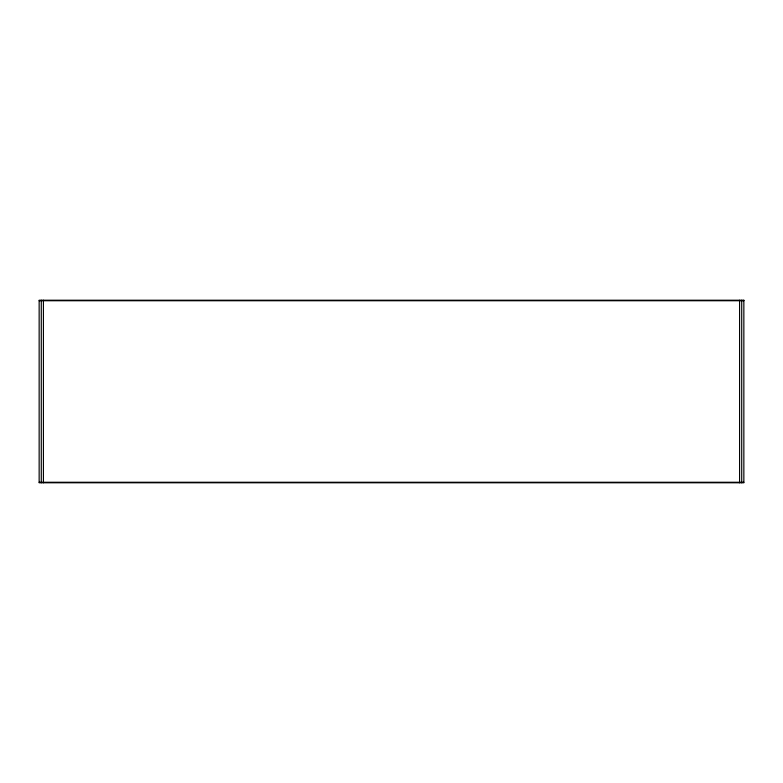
<?xml version="1.0" encoding="UTF-8"?>
<svg xmlns="http://www.w3.org/2000/svg" width="783" height="783" viewBox="0 0 783 783"><rect width="100%" height="100%" fill="white"/><g stroke="black" fill="none" stroke-linecap="round" stroke-linejoin="round"><path stroke-width="1.17" d="M39.15 300.741L743.85 300.741M39.15 482.259L743.85 482.259M741.716 300.222L741.716 482.778M739.583 300.222L739.583 482.778M43.417 300.222L43.417 482.778M41.284 300.222L41.284 482.778M743.85 300.222L39.15 300.222L39.15 482.778L743.85 482.778L743.85 300.222"/></g></svg>
